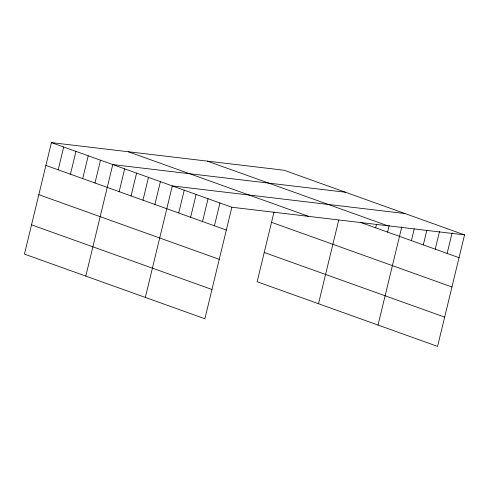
<?xml version="1.0" encoding="UTF-8"?>
<svg xmlns="http://www.w3.org/2000/svg" width="489" height="489" viewBox="0 0 489 489"><rect width="100%" height="100%" fill="white"/><g stroke="black" fill="none" stroke-linecap="round" stroke-linejoin="round"><path stroke-width="0.73" d="M464.55 234.891L284.121 170.251L51.424 142.611L24.45 254.109L204.879 318.749L231.853 207.25L464.55 234.891L437.576 346.389L257.147 281.75L273.999 212.079M58.179 169.811L63.692 147.006M70.447 174.206L75.96 151.401M82.714 178.601L88.234 155.795M94.982 182.996L100.502 160.196M85.795 276.089L112.77 164.591L345.466 192.226M119.163 191.657L124.677 168.858M131.07 195.924L136.59 173.124M142.977 200.19L148.497 177.391M154.891 204.457L160.404 181.657M145.337 297.416L172.311 185.918L405.008 213.559M178.705 212.99L184.219 190.184M190.612 217.257L196.132 194.451M202.519 221.523L208.039 198.717M214.433 225.79L219.946 202.984M318.492 303.724L338.712 220.154M375.674 227.831L376.567 224.151M387.581 232.098L389.183 225.478M378.034 325.057L401.805 226.798M411.402 240.625L414.244 228.858M423.309 244.891L426.866 230.185M435.216 249.158L439.489 231.505M447.123 253.424L452.105 232.831M207.33 161.132L387.759 225.771M360.265 222.306L459.037 257.691M128.216 151.731L308.645 216.37M51.424 142.611L231.853 207.25M271.523 222.324L451.952 286.964M45.905 165.41L226.34 230.056M264.225 252.477L444.66 317.116M38.827 194.683L219.255 259.323M31.528 224.842L211.963 289.482"/></g></svg>
